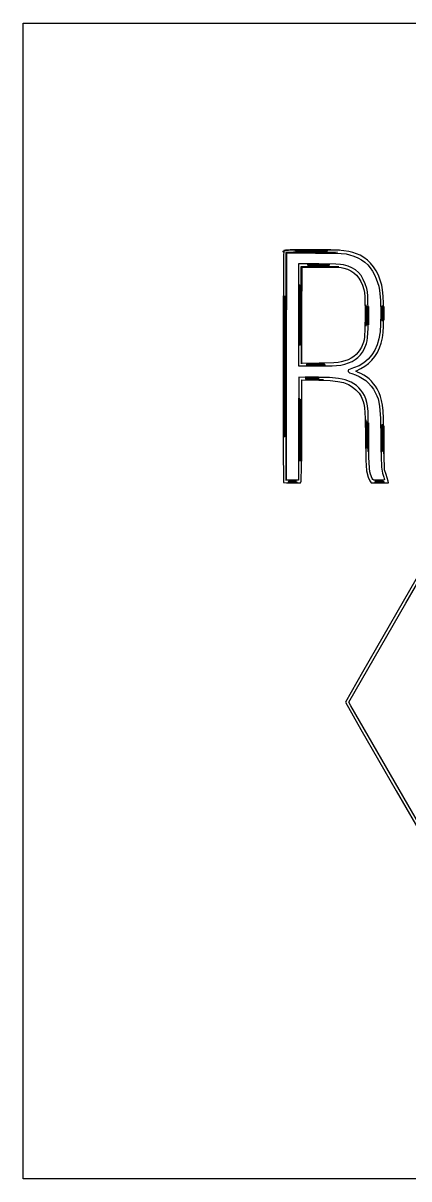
# Model space of a CAD drawing. Extents: x 0 to 635, y 0 to 635.
# Drawn here: x 0 to 212, y 0 to 635 of the extents above; entities that cross this region are included whole.
import ezdxf

# ---------------------------------------------------------------- set-up
doc = ezdxf.new("R2010")
doc.units = 0

msp = doc.modelspace()

# ---------------------------------------------------------------- linework, layer by layer
at = {"layer": 'Layer 1'}
for p, q in [((0, 317.5), (0, 635)), ((0, 635), (317.5, 635)), ((142.88593, 509.27974), (142.88594, 509.27979)), ((142.99913, 509.180161), (142.88593, 509.27974)), ((142.88594, 509.27979), (142.946672, 509.655657)), ((142.946672, 509.655657), (143.253332, 509.942366)), ((143.25624, 509.49933), (142.99913, 509.180161)), ((143.29871, 510.04592), (143.094983, 506.805543)), ((143.253332, 509.942366), (143.958298, 510.15047)), ((143.443343, 509.690099), (143.25624, 509.49933)), ((144.235008, 510.245104), (143.29871, 510.04592)), ((143.848524, 509.838713), (143.443343, 509.690099)), ((145.871715, 510.034891), (143.848524, 509.838713)), ((143.958298, 510.15047), (145.213951, 510.290521)), ((146.787172, 510.375841), (144.235008, 510.245104)), ((144.237, 509.151), (148.565681, 509.313593)), ((145.265548, 509.060567), (144.237, 509.151)), ((144.237, 509.151), (144.237, 509.151)), ((144.461, 446.264), (144.462, 508.882)), ((144.462, 508.882), (158.0439, 508.888)), ((144.6403, 508.6968), (144.5497, 446.1711)), ((144.639, 446.287), (144.639, 508.751)), ((144.639, 508.751), (160.6022, 508.62206)), ((158.1331, 508.7954), (144.6403, 508.6968)), ((145.213951, 510.290521), (149.98684, 510.408675)), ((148.264836, 509.012988), (145.265548, 509.060567)), ((158.67954, 510.20095), (145.871715, 510.034891)), ((158.03641, 510.46925), (146.787172, 510.375841)), ((158.3264, 509.0585), (148.264836, 509.012988)), ((148.565681, 509.313593), (158.5953, 509.32719)), ((149.606595, 509.987901), (151.253, 510.028)), ((149.714729, 509.970371), (149.606595, 509.987901)), ((149.606595, 509.634831), (151.253, 509.67493)), ((149.714729, 509.617301), (149.606595, 509.634831)), ((150.404686, 509.955083), (149.714729, 509.970371)), ((150.404686, 509.602012), (149.714729, 509.617301)), ((149.98684, 510.408675), (158.79104, 510.38125)), ((158.39675, 509.92478), (150.404686, 509.955083)), ((158.39675, 509.57171), (150.404686, 509.602012)), ((151.253, 510.028), (165.5405, 510.028)), ((151.253, 510.028), (151.253, 510.028)), ((151.253, 509.67493), (165.5405, 509.67493)), ((151.253, 509.67493), (151.253, 509.67493)), ((169.096049, 510.366348), (158.03641, 510.46925)), ((158.0439, 508.888), (171.6259, 508.894)), ((171.6259, 508.894), (158.1331, 508.7954)), ((172.6847, 509.23469), (158.3264, 509.0585)), ((166.388821, 509.95509), (158.39675, 509.92478)), ((166.388821, 509.60202), (158.39675, 509.57171)), ((158.5953, 509.32719), (172.6847, 509.23469)), ((173.74324, 510.28525), (158.67954, 510.20095)), ((158.79104, 510.38125), (173.74324, 510.28525)), ((160.6022, 508.62206), (174.65005, 508.400145)), ((165.5405, 510.028), (167.186911, 509.987909)), ((165.5405, 509.67493), (167.186911, 509.634839)), ((167.078778, 509.97038), (166.388821, 509.95509)), ((167.078778, 509.61731), (166.388821, 509.60202)), ((167.186911, 509.987909), (167.078778, 509.97038)), ((167.186911, 509.634839), (167.078778, 509.61731)), ((173.069753, 510.205251), (169.096049, 510.366348)), ((176.263757, 509.942198), (173.069753, 510.205251)), ((174.65005, 508.400145), (177.425225, 508.154035)), ((178.871343, 509.555541), (176.263757, 509.942198)), ((177.425225, 508.154035), (179.3319, 507.72361)), ((181.085792, 509.023636), (178.871343, 509.555541)), ((183.100387, 508.324838), (181.085792, 509.023636)), ((185.10841, 507.4375), (183.100387, 508.324838)), ((143.094983, 506.805543), (142.96475, 496.333338)), ((162.54248, 502.70271), (151.34178, 502.70871)), ((151.34178, 502.70871), (151.342, 474.662)), ((156.091708, 502.577776), (157.25029, 502.61984)), ((156.65333, 502.543316), (156.091708, 502.577776)), ((156.309067, 502.224679), (157.427, 502.267)), ((156.850981, 502.190035), (156.309067, 502.224679)), ((156.309657, 501.871914), (157.42759, 501.91424)), ((156.851571, 501.837266), (156.309657, 501.871914)), ((162.27738, 502.51147), (156.65333, 502.543316)), ((162.2777, 502.15804), (156.850981, 502.190035)), ((162.27829, 501.80527), (156.851571, 501.837266)), ((157.25026, 502.61984), (167.30446, 502.61984)), ((157.25029, 502.61984), (157.25026, 502.61984)), ((157.427, 502.267), (167.12839, 502.267)), ((157.427, 502.267), (157.427, 502.267)), ((157.42759, 501.91424), (167.12898, 501.91424)), ((157.42759, 501.91424), (157.42759, 501.91424)), ((167.901429, 502.543305), (162.27738, 502.51147)), ((167.70441, 502.190057), (162.2777, 502.15804)), ((167.705, 501.837292), (162.27829, 501.80527)), ((171.772078, 502.586989), (162.54248, 502.70271)), ((167.12839, 502.267), (168.246323, 502.224705)), ((167.12898, 501.91424), (168.246913, 501.871943)), ((167.30446, 502.61984), (168.463048, 502.577763)), ((168.246323, 502.224705), (167.70441, 502.190057)), ((168.246913, 501.871943), (167.705, 501.837292)), ((168.463048, 502.577763), (167.901429, 502.543305)), ((174.407796, 502.431955), (171.772078, 502.586989)), ((176.09378, 502.19838), (174.407796, 502.431955)), ((178.501524, 501.540152), (176.09378, 502.19838)), ((179.3319, 507.72361), (181.755084, 506.944931)), ((181.755084, 506.944931), (183.94985, 506.015679)), ((183.94985, 506.015679), (185.929879, 504.924853)), ((187.20227, 506.256735), (185.10841, 507.4375)), ((185.929879, 504.924853), (187.708853, 503.661454)), ((189.147177, 504.794019), (187.20227, 506.256735)), ((187.708853, 503.661454), (189.300451, 502.21448)), ((190.931157, 503.065856), (189.147177, 504.794019)), ((189.300451, 502.21448), (190.718354, 500.572931)), ((192.542237, 501.088751), (190.931157, 503.065856)), ((142.96475, 496.333338), (142.87538, 446.25192)), ((152.83854, 474.5744), (152.75264, 501.2973)), ((152.75264, 501.2973), (163.07134, 501.2147)), ((153.10984, 500.9337), (153.01714, 474.3926)), ((153.10585, 474.44237), (153.106, 500.944)), ((153.106, 500.944), (163.615, 500.944)), ((163.24994, 501.0329), (153.10984, 500.9337)), ((156.526358, 501.518176), (157.60364, 501.56074)), ((157.048566, 501.483327), (156.526358, 501.518176)), ((162.27795, 501.45114), (157.048566, 501.483327)), ((157.60364, 501.56074), (166.95225, 501.56074)), ((157.60364, 501.56074), (157.60364, 501.56074)), ((167.507325, 501.483327), (162.27795, 501.45114)), ((163.07134, 501.2147), (173.39004, 501.1321)), ((173.39004, 501.1321), (163.24994, 501.0329)), ((163.615, 500.944), (172.356745, 500.834438)), ((166.95225, 501.56074), (168.029532, 501.518176)), ((168.029532, 501.518176), (167.507325, 501.483327)), ((172.356745, 500.834438), (174.673514, 500.672743)), ((174.673514, 500.672743), (176.1445, 500.41778)), ((176.1445, 500.41778), (178.203219, 499.751811)), ((178.203219, 499.751811), (180.047517, 498.876522)), ((180.645152, 500.633931), (178.501524, 501.540152)), ((180.047517, 498.876522), (181.687956, 497.780623)), ((182.539623, 499.464328), (180.645152, 500.633931)), ((181.687956, 497.780623), (183.135096, 496.452821)), ((184.199896, 498.01595), (182.539623, 499.464328)), ((183.135096, 496.452821), (184.3995, 494.881827)), ((185.64093, 496.273407), (184.199896, 498.01595)), ((186.877683, 494.221309), (185.64093, 496.273407)), ((190.718354, 500.572931), (191.976244, 498.725808)), ((191.976244, 498.725808), (193.0878, 496.66211)), ((193.968446, 498.879208), (192.542237, 501.088751)), ((193.0878, 496.66211), (194.016202, 494.58348)), ((195.197809, 496.453733), (193.968446, 498.879208)), ((196.218355, 493.828828), (195.197809, 496.453733)), ((151.509, 474.663), (151.537411, 489.824175)), ((151.537411, 489.824175), (151.551733, 491.119008)), ((151.551733, 491.119008), (151.559704, 491.354129)), ((151.559704, 491.354129), (151.568151, 491.305181)), ((151.568151, 491.305181), (151.6057, 488.1306)), ((151.862, 474.486), (151.8904, 489.582125)), ((151.8904, 489.582125), (151.904725, 490.885387)), ((151.904725, 490.885387), (151.912698, 491.128352)), ((151.912698, 491.128352), (151.921147, 491.08965)), ((151.921147, 491.08965), (151.9587, 487.9798)), ((152.215, 474.663), (152.243461, 489.626888)), ((152.243461, 489.626888), (152.257801, 490.904687)), ((152.257801, 490.904687), (152.265781, 491.13663)), ((152.265781, 491.13663), (152.274235, 491.088183)), ((152.274235, 491.088183), (152.3118, 487.9542)), ((152.568, 474.486), (152.59645, 489.3848)), ((152.59645, 489.3848), (152.610793, 490.671021)), ((152.610793, 490.671021), (152.618775, 490.910808)), ((152.618775, 490.910808), (152.627231, 490.872609)), ((152.627231, 490.872609), (152.6648, 487.8034)), ((184.3995, 494.881827), (185.491727, 493.05635)), ((185.491727, 493.05635), (186.42234, 490.965097)), ((186.42234, 490.965097), (187.2019, 488.59678)), ((187.925113, 491.844263), (186.877683, 494.221309)), ((188.79818, 489.12688), (187.925113, 491.844263)), ((189.22185, 487.286296), (188.79818, 489.12688)), ((194.016202, 494.58348), (194.768878, 492.543559)), ((194.768878, 492.543559), (195.361898, 490.442678)), ((195.361898, 490.442678), (195.811338, 488.181165)), ((197.01811, 491.021), (196.218355, 493.828828)), ((197.47666, 488.383358), (197.01811, 491.021)), ((143.075025, 481.5315), (143.088654, 484.546707)), ((143.088654, 484.546707), (143.09624, 485.102453)), ((143.09624, 485.102453), (143.104278, 485.002244)), ((143.104278, 485.002244), (143.14, 477.7211)), ((143.427025, 481.488325), (143.440654, 484.529244)), ((143.440654, 484.529244), (143.44824, 485.096147)), ((143.44824, 485.096147), (143.456278, 485.005822)), ((143.456278, 485.005822), (143.492, 477.7494)), ((143.780029, 481.5315), (143.793657, 484.546707)), ((143.793657, 484.546707), (143.801242, 485.102453)), ((143.801242, 485.102453), (143.80928, 485.002244)), ((143.80928, 485.002244), (143.845, 477.7211)), ((144.133025, 481.290963), (144.146654, 484.314853)), ((144.146654, 484.314853), (144.15424, 484.878583)), ((144.15424, 484.878583), (144.162278, 484.788767)), ((144.162278, 484.788767), (144.198, 477.573)), ((151.6057, 488.1306), (151.60565, 460.9667)), ((151.9587, 487.9798), (151.9587, 460.9923)), ((152.3118, 487.9542), (152.31175, 461.1431)), ((152.6648, 487.8034), (152.6648, 461.1687)), ((187.2019, 488.59678), (187.54207, 487.006826)), ((187.54207, 487.006826), (187.738079, 484.703912)), ((187.738079, 484.703912), (187.85125, 474.66208)), ((189.456526, 484.994905), (189.22185, 487.286296)), ((189.59399, 474.83938), (189.456526, 484.994905)), ((195.811338, 488.181165), (196.343764, 482.777568)), ((196.343764, 482.777568), (196.49474, 475.53541)), ((197.822181, 484.975725), (197.47666, 488.383358)), ((198.162521, 476.834884), (197.822181, 484.975725)), ((143.048, 446.44), (143.075025, 481.5315)), ((143.14, 477.7211), (143.13999, 414.9267)), ((143.4, 446.264), (143.427025, 481.488325)), ((143.492, 477.7494), (143.492, 414.7786)), ((143.753, 446.44), (143.780029, 481.5315)), ((143.845, 477.7211), (143.84499, 414.9267)), ((144.106, 446.264), (144.133025, 481.290963)), ((144.198, 477.573), (144.198, 414.9549)), ((188.18478, 474.31015), (188.216684, 479.670299)), ((188.216684, 479.670299), (188.25141, 480.23711)), ((188.25141, 480.23711), (188.29388, 479.18194)), ((188.29388, 479.18194), (188.29423, 469.65694)), ((188.5344, 474.30977), (188.567588, 478.816724)), ((188.567588, 478.816724), (188.603264, 479.23559)), ((188.603264, 479.23559), (188.64675, 478.25862)), ((188.64675, 478.25862), (188.6464, 470.14473)), ((188.8895, 474.30938), (188.92243, 479.013575)), ((188.92243, 479.013575), (188.957855, 479.452042)), ((188.957855, 479.452042), (189.00105, 478.43429)), ((189.00105, 478.43429), (189.0007, 469.96762)), ((189.2422, 474.30985), (189.275135, 479.014045)), ((189.275135, 479.014045), (189.310561, 479.452512)), ((189.310561, 479.452512), (189.35376, 478.43476)), ((189.35376, 478.43476), (189.3534, 469.96809)), ((189.593, 474.31), (189.626187, 478.816954)), ((189.626187, 478.816954), (189.661864, 479.23582)), ((189.661864, 479.23582), (189.70535, 478.25885)), ((189.70535, 478.25885), (189.705, 470.14496)), ((196.64326, 475.54494), (196.677462, 479.195645)), ((196.677462, 479.195645), (196.714481, 479.560206)), ((196.714481, 479.560206), (196.75968, 478.80814)), ((196.75968, 478.80814), (196.75968, 472.28175)), ((196.99656, 475.54434), (197.030761, 479.195045)), ((197.030761, 479.195045), (197.067777, 479.559606)), ((197.067777, 479.559606), (197.11297, 478.80754)), ((197.11297, 478.80754), (197.11297, 472.28115)), ((197.35099, 475.54494), (197.384869, 479.39298)), ((197.384869, 479.39298), (197.42154, 479.777246)), ((197.42154, 479.777246), (197.46632, 478.98453)), ((197.46632, 478.98453), (197.46632, 472.10536)), ((197.70214, 475.54434), (197.736341, 479.195045)), ((197.736341, 479.195045), (197.773357, 479.559606)), ((197.773357, 479.559606), (197.81855, 478.80754)), ((197.81855, 478.80754), (197.81855, 472.28115)), ((198.015888, 468.567275), (198.162521, 476.834884)), ((198.05354, 475.54453), (198.088075, 478.997896)), ((198.088075, 478.997896), (198.125461, 479.342751)), ((198.125461, 479.342751), (198.17112, 478.63134)), ((198.17112, 478.63134), (198.17112, 472.45773)), ((151.342, 474.662), (151.342, 446.617)), ((151.50905, 474.663), (151.509, 474.663)), ((151.537363, 459.434609), (151.50905, 474.663)), ((151.8904, 459.389926), (151.862, 474.4861)), ((151.862, 474.4861), (151.862, 474.486)), ((152.21505, 474.663), (152.215, 474.663)), ((152.243413, 459.63193), (152.21505, 474.663)), ((152.59645, 459.587266), (152.568, 474.4861)), ((152.568, 474.4861), (152.568, 474.486)), ((152.92444, 447.8515), (152.83854, 474.5744)), ((153.01714, 474.3926), (152.92444, 447.8515)), ((153.10583, 447.94046), (153.10585, 474.44237)), ((187.85125, 474.66208), (187.805277, 467.121657)), ((188.217076, 469.014205), (188.18478, 474.31015)), ((188.18478, 474.31015), (188.18478, 474.31015)), ((188.5345, 474.30977), (188.5344, 474.30977)), ((188.567181, 469.739309), (188.5345, 474.30977)), ((188.6464, 470.14473), (188.602809, 469.251701)), ((188.921989, 469.54149), (188.8895, 474.30938)), ((188.8895, 474.30938), (188.8895, 474.30938)), ((189.0007, 469.96762), (188.95739, 469.034069)), ((189.24227, 474.30985), (189.2422, 474.30985)), ((189.274761, 469.54196), (189.24227, 474.30985)), ((189.3534, 469.96809), (189.310143, 469.034539)), ((189.540707, 467.14793), (189.59399, 474.83938)), ((189.5931, 474.31), (189.593, 474.31)), ((189.625785, 469.739539), (189.5931, 474.31)), ((189.705, 470.14496), (189.66141, 469.251931)), ((196.49474, 475.53541), (196.390543, 469.543196)), ((196.67747, 471.894244), (196.64326, 475.54494)), ((196.64326, 475.54494), (196.64326, 475.54494)), ((196.714489, 471.529684), (196.67747, 471.894244)), ((196.75968, 472.28175), (196.714489, 471.529684)), ((197.030765, 471.893644), (196.99656, 475.54434)), ((196.99656, 475.54434), (196.99656, 475.54434)), ((197.067781, 471.529084), (197.030765, 471.893644)), ((197.11297, 472.28115), (197.067781, 471.529084)), ((197.38488, 471.696909), (197.35099, 475.54494)), ((197.35099, 475.54494), (197.35099, 475.54494)), ((197.421553, 471.312644), (197.38488, 471.696909)), ((197.46632, 472.10536), (197.421553, 471.312644)), ((197.736345, 471.893644), (197.70214, 475.54434)), ((197.70214, 475.54434), (197.70214, 475.54434)), ((197.773361, 471.529084), (197.736345, 471.893644)), ((197.81855, 472.28115), (197.773361, 471.529084)), ((198.088067, 472.091173), (198.05354, 475.54453)), ((198.05354, 475.54453), (198.05354, 475.54453)), ((198.125453, 471.746319), (198.088067, 472.091173)), ((198.17112, 472.45773), (198.125453, 471.746319)), ((187.805277, 467.121657), (187.56002, 462.560692)), ((188.251843, 468.516895), (188.217076, 469.014205)), ((188.29423, 469.65694), (188.251843, 468.516895)), ((188.602809, 469.251701), (188.567181, 469.739309)), ((188.95739, 469.034069), (188.921989, 469.54149)), ((189.246104, 462.238424), (189.540707, 467.14793)), ((189.310143, 469.034539), (189.274761, 469.54196)), ((189.66141, 469.251931), (189.625785, 469.739539)), ((196.13687, 465.30491), (195.503543, 461.622809)), ((196.390543, 469.543196), (196.13687, 465.30491)), ((197.35904, 462.1417), (197.752693, 465.001184)), ((197.752693, 465.001184), (198.015888, 468.567275)), ((151.55168, 458.105896), (151.537363, 459.434609)), ((151.559651, 457.851919), (151.55168, 458.105896)), ((151.568098, 457.88089), (151.559651, 457.851919)), ((151.60565, 460.9667), (151.568098, 457.88089)), ((151.904725, 458.086668), (151.8904, 459.389926)), ((151.912698, 457.843707), (151.904725, 458.086668)), ((151.921147, 457.882415), (151.912698, 457.843707)), ((151.9587, 460.9923), (151.921147, 457.882415)), ((152.257748, 458.320257), (152.243413, 459.63193)), ((152.265728, 458.069458), (152.257748, 458.320257)), ((152.274183, 458.097926), (152.265728, 458.069458)), ((152.31175, 461.1431), (152.274183, 458.097926)), ((152.610793, 458.301046), (152.59645, 459.587266)), ((152.618775, 458.061261), (152.610793, 458.301046)), ((152.627231, 458.099464), (152.618775, 458.061261)), ((152.6648, 461.1687), (152.627231, 458.099464)), ((186.96347, 459.623347), (185.86362, 456.95378)), ((187.315157, 460.973808), (186.96347, 459.623347)), ((187.56002, 462.560692), (187.315157, 460.973808)), ((187.3647, 455.95048), (188.568121, 458.907171)), ((188.568121, 458.907171), (188.963913, 460.450746)), ((188.963913, 460.450746), (189.246104, 462.238424)), ((194.533169, 458.289451), (193.22453, 455.303178)), ((195.503543, 461.622809), (194.533169, 458.289451)), ((195.745774, 456.511577), (196.666523, 459.210276)), ((196.666523, 459.210276), (197.35904, 462.1417)), ((180.152046, 450.881303), (178.518645, 450.073319)), ((181.623411, 451.826), (180.152046, 450.881303)), ((182.931496, 452.906503), (181.623411, 451.826)), ((182.418269, 450.160649), (183.939369, 451.351045)), ((184.075056, 454.121906), (182.931496, 452.906503)), ((183.939369, 451.351045), (185.272145, 452.71373)), ((185.052846, 455.4713), (184.075056, 454.121906)), ((185.86362, 456.95378), (185.052846, 455.4713)), ((185.272145, 452.71373), (186.41459, 454.247332)), ((186.41459, 454.247332), (187.3647, 455.95048)), ((191.576405, 452.662335), (189.587576, 450.365264)), ((193.22453, 455.303178), (191.576405, 452.662335)), ((191.624284, 449.826239), (193.22364, 451.818118)), ((193.22364, 451.818118), (194.597808, 454.047044)), ((194.597808, 454.047044), (195.745774, 456.511577)), ((142.87538, 446.25192), (142.944465, 401.427295)), ((143.075015, 411.280307), (143.04799, 446.4401)), ((143.04799, 446.4401), (143.048, 446.44)), ((143.427025, 411.039698), (143.4, 446.264)), ((143.4, 446.264), (143.4, 446.264)), ((143.780015, 411.280307), (143.75299, 446.4401)), ((143.75299, 446.4401), (143.753, 446.44)), ((144.106, 446.2639), (144.106, 446.264)), ((144.133025, 411.236938), (144.106, 446.2639)), ((144.4591, 383.6454), (144.4601, 446.2635)), ((144.5497, 446.1711), (144.4591, 383.6454)), ((144.4601, 446.2635), (144.461, 446.264)), ((144.639, 383.822), (144.639, 446.287)), ((151.342, 446.617), (161.35, 446.617)), ((162.71902, 448.12856), (153.10583, 447.94046)), ((155.76525, 447.542974), (156.74222, 447.58646)), ((156.184116, 447.507297), (155.76525, 447.542974)), ((155.765673, 446.836462), (156.721, 446.87983)), ((156.228761, 446.800937), (155.765673, 446.836462)), ((155.766673, 447.189236), (156.722, 447.23261)), ((156.229761, 447.153709), (155.766673, 447.189236)), ((155.849267, 447.894416), (156.70178, 447.93831)), ((156.317058, 447.858525), (155.849267, 447.894416)), ((160.69107, 447.47411), (156.184116, 447.507297)), ((160.86614, 446.76811), (156.228761, 446.800937)), ((160.86714, 447.12088), (156.229761, 447.153709)), ((160.69008, 447.8256), (156.317058, 447.858525)), ((156.70178, 447.93845), (164.46289, 447.9388)), ((156.70178, 447.93831), (156.70178, 447.93845)), ((156.721, 446.87983), (165.01128, 446.87983)), ((156.721, 446.87983), (156.721, 446.87983)), ((156.722, 447.23261), (165.01228, 447.23261)), ((156.722, 447.23261), (156.722, 447.23261)), ((156.74222, 447.58646), (156.74222, 447.58636)), ((156.74222, 447.58636), (164.85611, 447.58601)), ((164.999799, 447.859048), (160.69008, 447.8256)), ((165.261531, 447.506791), (160.69107, 447.47411)), ((165.503511, 446.800907), (160.86614, 446.76811)), ((165.504511, 447.153683), (160.86714, 447.12088)), ((161.35, 446.617), (169.801549, 446.737492)), ((170.670289, 448.401519), (162.71902, 448.12856)), ((164.46289, 447.9388), (165.39907, 447.894993)), ((164.85611, 447.58601), (165.749139, 447.542419)), ((165.39907, 447.894993), (164.999799, 447.859048)), ((165.01128, 446.87983), (165.966602, 446.836428)), ((165.01228, 447.23261), (165.967602, 447.189207)), ((165.749139, 447.542419), (165.261531, 447.506791)), ((165.966602, 446.836428), (165.503511, 446.800907)), ((165.967602, 447.189207), (165.504511, 447.153683)), ((169.801549, 446.737492), (174.491, 447.14924)), ((173.118853, 448.606625), (170.670289, 448.401519)), ((174.77072, 448.87112), (173.118853, 448.606625)), ((174.4907, 447.14938), (176.745058, 447.636907)), ((174.491, 447.14924), (174.4907, 447.14938)), ((176.724455, 449.402956), (174.77072, 448.87112)), ((178.518645, 450.073319), (176.724455, 449.402956)), ((176.745058, 447.636907), (178.819109, 448.302208)), ((181.56467, 445.52011), (178.806645, 444.441731)), ((178.819109, 448.302208), (180.710847, 449.143913)), ((180.710847, 449.143913), (182.418269, 450.160649)), ((184.582928, 446.795808), (181.56467, 445.52011)), ((182.75121, 443.77703), (185.48524, 445.2873)), ((187.256823, 448.410307), (184.582928, 446.795808)), ((185.48524, 445.2873), (187.754069, 446.559389)), ((189.587576, 450.365264), (187.256823, 448.410307)), ((187.754069, 446.559389), (189.800756, 448.072849)), ((189.800756, 448.072849), (191.624284, 449.826239)), ((151.51835, 440.44335), (151.42805, 412.13295)), ((161.21973, 440.38065), (151.51835, 440.44335)), ((153.10585, 411.57937), (153.106, 438.938)), ((153.106, 438.938), (162.36641, 438.75518)), ((154.949243, 440.483528), (155.6813, 440.52933)), ((155.250693, 440.445888), (154.949243, 440.483528)), ((154.952989, 440.130991), (155.6644, 440.17665)), ((155.297844, 440.093605), (154.952989, 440.130991)), ((154.952989, 439.777821), (155.6644, 439.82348)), ((155.297844, 439.740435), (154.952989, 439.777821)), ((155.16864, 439.42473), (155.8394, 439.47087)), ((155.493789, 439.386939), (155.16864, 439.42473)), ((158.57439, 440.41076), (155.250693, 440.445888)), ((158.75121, 440.05907), (155.297844, 440.093605)), ((158.75121, 439.7059), (155.297844, 439.740435)), ((158.74982, 439.35202), (155.493789, 439.386939)), ((155.496487, 439.074972), (156.349, 439.11887)), ((155.964278, 439.03908), (155.496487, 439.074972)), ((155.6644, 440.17665), (161.83802, 440.17665)), ((155.6644, 440.17665), (155.6644, 440.17665)), ((155.6644, 439.82348), (161.83802, 439.82348)), ((155.6644, 439.82348), (155.6644, 439.82348)), ((155.6813, 440.52933), (155.6813, 440.52929)), ((155.6813, 440.52929), (161.67852, 440.52859)), ((155.8394, 439.47087), (161.66024, 439.47087)), ((155.8394, 439.47087), (155.8394, 439.47087)), ((160.3373, 439.00615), (155.964278, 439.03908)), ((156.349, 439.119), (164.11011, 439.11936)), ((156.349, 439.11887), (156.349, 439.119)), ((161.960081, 440.445071), (158.57439, 440.41076)), ((162.005851, 439.38692), (158.74982, 439.35202)), ((162.204576, 440.093598), (158.75121, 440.05907)), ((162.204576, 439.740428), (158.75121, 439.7059)), ((164.647022, 439.039606), (160.3373, 439.00615)), ((168.275512, 440.227951), (161.21973, 440.38065)), ((161.66024, 439.47087), (162.331, 439.424709)), ((161.67852, 440.52859), (162.328635, 440.482615)), ((161.83802, 440.17665), (162.549431, 440.130983)), ((161.83802, 439.82348), (162.549431, 439.777813)), ((162.328635, 440.482615), (161.960081, 440.445071)), ((162.331, 439.424709), (162.005851, 439.38692)), ((162.549431, 440.130983), (162.204576, 440.093598)), ((162.549431, 439.777813), (162.204576, 439.740428)), ((162.36641, 438.75518), (168.668096, 438.55833)), ((164.11011, 439.11936), (165.046294, 439.075553)), ((165.046294, 439.075553), (164.647022, 439.039606)), ((173.280642, 439.80787), (168.275512, 440.227951)), ((168.668096, 438.55833), (172.915523, 438.185195)), ((172.915523, 438.185195), (175.982468, 437.510612)), ((175.248712, 439.464931), (173.280642, 439.80787)), ((176.985517, 439.015991), (175.248712, 439.464931)), ((180.14053, 437.7479), (176.985517, 439.015991)), ((178.806645, 444.441731), (178.540993, 444.060005)), ((178.540993, 444.060005), (178.6528, 443.53451)), ((178.6528, 443.53451), (178.858259, 443.215075)), ((178.858259, 443.215075), (179.262981, 442.919994)), ((179.262981, 442.919994), (180.66172, 442.40765)), ((180.66172, 442.40765), (182.665795, 441.766832)), ((182.665795, 441.766832), (184.609572, 440.897356)), ((184.06212, 443.11702), (182.75121, 443.77703)), ((185.596491, 442.473359), (184.06212, 443.11702)), ((184.609572, 440.897356), (186.464925, 439.821826)), ((187.122784, 441.637119), (185.596491, 442.473359)), ((186.464925, 439.821826), (188.203733, 438.562844)), ((188.611583, 440.634036), (187.122784, 441.637119)), ((188.203733, 438.562844), (189.797869, 437.143012)), ((190.033472, 439.489846), (188.611583, 440.634036)), ((191.359037, 438.230287), (190.033472, 439.489846)), ((192.55886, 436.881093), (191.359037, 438.230287)), ((175.982468, 437.510612), (178.74271, 436.40942)), ((178.74271, 436.40942), (180.855931, 435.170482)), ((181.741306, 436.858969), (180.14053, 437.7479)), ((180.855931, 435.170482), (182.858906, 433.543515)), ((183.17903, 435.844493), (181.741306, 436.858969)), ((182.858906, 433.543515), (184.557384, 431.710118)), ((184.461431, 434.694502), (183.17903, 435.844493)), ((185.596241, 433.399027), (184.461431, 434.694502)), ((186.59119, 431.948099), (185.596241, 433.399027)), ((187.454007, 430.331748), (186.59119, 431.948099)), ((189.797869, 437.143012), (191.219212, 435.584934)), ((191.219212, 435.584934), (192.439637, 433.911213)), ((192.439637, 433.911213), (193.43102, 432.14445)), ((193.603526, 435.468002), (192.55886, 436.881093)), ((193.43102, 432.14445), (194.305719, 430.251634)), ((194.46362, 434.01675), (193.603526, 435.468002)), ((195.520989, 431.869213), (194.46362, 434.01675)), ((196.34366, 429.834389), (195.520989, 431.869213)), ((151.51, 411.692), (151.538325, 427.380125)), ((151.538325, 427.380125), (151.552607, 428.734484)), ((151.552607, 428.734484), (151.560556, 428.986971)), ((151.560556, 428.986971), (151.568978, 428.946744)), ((151.568978, 428.946744), (151.6064, 425.7149)), ((151.6064, 425.7149), (151.6064, 397.6691)), ((151.862, 411.515), (151.890386, 427.07085)), ((151.890386, 427.07085), (151.904684, 428.39974)), ((151.904684, 428.39974), (151.912639, 428.641205)), ((151.912639, 428.641205), (151.921067, 428.591234)), ((151.921067, 428.591234), (151.9585, 425.3353)), ((152.215, 411.339), (152.243337, 426.8298)), ((152.243337, 426.8298), (152.257632, 428.167119)), ((152.257632, 428.167119), (152.265589, 428.416427)), ((152.265589, 428.416427), (152.27402, 428.376703)), ((152.27402, 428.376703), (152.3115, 425.1855)), ((152.568, 411.339), (152.596338, 426.8298)), ((152.596338, 426.8298), (152.610632, 428.167119)), ((152.610632, 428.167119), (152.618589, 428.416427)), ((152.618589, 428.416427), (152.62702, 428.376703)), ((152.62702, 428.376703), (152.6645, 425.1855)), ((152.921, 411.339), (152.949338, 426.8298)), ((152.949338, 426.8298), (152.963632, 428.167119)), ((152.963632, 428.167119), (152.971589, 428.416427)), ((152.971589, 428.416427), (152.98002, 428.376703)), ((152.98002, 428.376703), (153.0175, 425.1855)), ((184.557384, 431.710118), (185.75711, 429.85189)), ((185.75711, 429.85189), (186.901963, 427.192262)), ((186.901963, 427.192262), (187.267473, 425.746282)), ((187.267473, 425.746282), (187.529126, 423.887091)), ((188.192424, 428.540005), (187.454007, 430.331748)), ((188.81417, 426.5629), (188.192424, 428.540005)), ((189.222962, 424.642328), (188.81417, 426.5629)), ((194.305719, 430.251634), (194.977862, 428.507808)), ((194.977862, 428.507808), (195.478576, 426.655461)), ((195.478576, 426.655461), (195.838985, 424.437082)), ((196.965144, 427.663254), (196.34366, 429.834389)), ((197.418955, 425.106787), (196.965144, 427.663254)), ((151.9585, 425.3353), (151.95845, 397.4659)), ((152.3115, 425.1855), (152.3115, 397.4924)), ((152.6645, 425.1855), (152.6645, 397.4924)), ((153.0175, 425.1855), (153.0175, 397.4924)), ((187.529126, 423.887091), (187.843129, 417.92177)), ((189.47523, 421.6756), (189.222962, 424.642328)), ((189.79312, 406.9294), (189.47523, 421.6756)), ((195.838985, 424.437082), (196.26339, 417.872191)), ((197.738604, 421.915966), (197.418955, 425.106787)), ((197.957603, 417.841767), (197.738604, 421.915966)), ((143.13999, 414.9267), (143.104268, 407.735715)), ((143.492, 414.7786), (143.456278, 407.522187)), ((143.84499, 414.9267), (143.809268, 407.735715)), ((144.198, 414.9549), (144.162278, 407.739133)), ((187.843129, 417.92177), (188.0485, 407.28169)), ((188.189, 409.575), (188.219953, 416.383062)), ((188.219953, 416.383062), (188.235567, 416.970805)), ((188.235567, 416.970805), (188.253471, 417.062918)), ((188.253471, 417.062918), (188.29442, 415.66042)), ((188.29442, 415.66042), (188.29442, 403.48962)), ((188.542, 408.51675), (188.573081, 415.127473)), ((188.573081, 415.127473), (188.58876, 415.698177)), ((188.58876, 415.698177), (188.606737, 415.787619)), ((188.606737, 415.787619), (188.64785, 414.42577)), ((188.64785, 414.42577), (188.64785, 402.60767)), ((188.895, 408.86914), (188.926081, 415.479868)), ((188.926081, 415.479868), (188.94176, 416.050574)), ((188.94176, 416.050574), (188.959737, 416.140018)), ((188.959737, 416.140018), (189.00085, 414.77817)), ((189.00085, 414.77817), (189.00085, 402.96017)), ((189.248, 408.86953), (189.279081, 415.480258)), ((189.279081, 415.480258), (189.29476, 416.050964)), ((189.29476, 416.050964), (189.312737, 416.140408)), ((189.312737, 416.140408), (189.35385, 414.77856)), ((189.35385, 414.77856), (189.35385, 402.96056)), ((189.601, 407.458), (189.63174, 414.660732)), ((189.63174, 414.660732), (189.64724, 415.282546)), ((189.64724, 415.282546), (189.665007, 415.38)), ((189.665007, 415.38), (189.70562, 413.8962)), ((189.70562, 413.8962), (189.70562, 401.0198)), ((196.26339, 417.872191), (196.50008, 406.75305)), ((196.6565, 406.75307), (196.687453, 413.561127)), ((196.687453, 413.561127), (196.703067, 414.148868)), ((196.703067, 414.148868), (196.720971, 414.24098)), ((196.720971, 414.24098), (196.76192, 412.83848)), ((196.76192, 412.83848), (196.76192, 400.66768)), ((197.0084, 406.92886), (197.039555, 413.605707)), ((197.039555, 413.605707), (197.055214, 414.16852)), ((197.055214, 414.16852), (197.073155, 414.240485)), ((197.073155, 414.240485), (197.11415, 412.8153)), ((197.11415, 412.8153), (197.11392, 400.8209)), ((197.3614, 407.28205), (197.392555, 413.958906)), ((197.392555, 413.958906), (197.408214, 414.521719)), ((197.408214, 414.521719), (197.426155, 414.593685)), ((197.426155, 414.593685), (197.46715, 413.1685)), ((197.46715, 413.1685), (197.46692, 401.1741)), ((197.713, 407.28205), (197.744046, 413.826601)), ((197.744046, 413.826601), (197.777765, 414.512066)), ((197.777765, 414.512066), (197.81896, 413.21349)), ((197.81896, 413.21349), (197.8192, 401.57179)), ((198.2277, 406.04715), (197.957603, 417.841767)), ((198.0676, 406.0473), (198.098426, 413.052698)), ((198.098426, 413.052698), (198.113979, 413.657476)), ((198.113979, 413.657476), (198.131814, 413.752259)), ((198.131814, 413.752259), (198.17261, 412.30911)), ((143.088644, 408.230691), (143.075015, 411.280307)), ((143.09623, 407.655795), (143.088644, 408.230691)), ((143.104268, 407.735715), (143.09623, 407.655795)), ((143.440654, 407.998772), (143.427025, 411.039698)), ((143.44824, 407.431865), (143.440654, 407.998772)), ((143.456278, 407.522187), (143.44824, 407.431865)), ((143.793644, 408.230691), (143.780015, 411.280307)), ((143.80123, 407.655795), (143.793644, 408.230691)), ((143.809268, 407.735715), (143.80123, 407.655795)), ((144.146654, 408.213047), (144.133025, 411.236938)), ((144.15424, 407.649317), (144.146654, 408.213047)), ((144.162278, 407.739133), (144.15424, 407.649317)), ((151.42805, 412.13295), (151.33775, 383.82255)), ((151.538325, 396.003879), (151.51, 411.692)), ((151.51, 411.692), (151.51, 411.692)), ((151.86205, 411.5151), (151.862, 411.515)), ((151.8903, 395.891975), (151.86205, 411.5151)), ((152.215, 411.3389), (152.215, 411.339)), ((152.243337, 395.848122), (152.215, 411.3389)), ((152.568, 411.3389), (152.568, 411.339)), ((152.596338, 395.848122), (152.568, 411.3389)), ((152.921, 411.3389), (152.921, 411.339)), ((152.949338, 395.848122), (152.921, 411.3389)), ((153.013629, 391.311531), (153.10585, 411.57937)), ((188.0485, 407.28169), (188.338632, 394.908029)), ((188.21996, 402.766977), (188.189, 409.57504)), ((188.189, 409.57504), (188.189, 409.575)), ((188.542, 408.5167), (188.542, 408.51675)), ((188.5731, 401.905973), (188.542, 408.5167)), ((188.9261, 402.258467), (188.895, 408.86919)), ((188.895, 408.86919), (188.895, 408.86914)), ((189.2791, 402.258858), (189.248, 408.86958)), ((189.248, 408.86958), (189.248, 408.86953)), ((189.601, 407.45799), (189.601, 407.458)), ((189.631747, 400.255263), (189.601, 407.45799)), ((189.982156, 396.455129), (189.79312, 406.9294)), ((196.50008, 406.75305), (196.691347, 396.884811)), ((196.68746, 399.945038), (196.6565, 406.7531)), ((196.6565, 406.7531), (196.6565, 406.75307)), ((197.039286, 400.186963), (197.0084, 406.9289)), ((197.0084, 406.9289), (197.0084, 406.92886)), ((197.392286, 400.54017), (197.3614, 407.2821)), ((197.3614, 407.2821), (197.3614, 407.28205)), ((197.713, 407.28202), (197.713, 407.28205)), ((197.74429, 400.802455), (197.713, 407.28202)), ((198.17261, 412.30911), (198.17261, 399.78551)), ((142.944465, 401.427295), (143.11057, 382.64612)), ((188.235576, 402.179235), (188.21996, 402.766977)), ((188.253479, 402.087122), (188.235576, 402.179235)), ((188.29442, 403.48962), (188.253479, 402.087122)), ((188.588782, 401.335266), (188.5731, 401.905973)), ((188.606758, 401.245822), (188.588782, 401.335266)), ((188.64785, 402.60767), (188.606758, 401.245822)), ((188.941782, 401.687763), (188.9261, 402.258467)), ((188.959758, 401.598321), (188.941782, 401.687763)), ((189.00085, 402.96017), (188.959758, 401.598321)), ((189.294782, 401.688153), (189.2791, 402.258858)), ((189.312758, 401.598711), (189.294782, 401.688153)), ((189.35385, 402.96056), (189.312758, 401.598711)), ((189.647249, 399.633449), (189.631747, 400.255263)), ((189.70562, 401.0198), (189.665015, 399.535996)), ((196.76192, 400.66768), (196.720979, 399.265182)), ((197.072861, 399.481738), (197.039286, 400.186963)), ((197.11392, 400.8209), (197.072861, 399.481738)), ((197.425861, 399.834943), (197.392286, 400.54017)), ((197.46692, 401.1741), (197.425861, 399.834943)), ((197.760014, 400.256652), (197.74429, 400.802455)), ((197.778031, 400.187326), (197.760014, 400.256652)), ((197.8192, 401.57179), (197.778031, 400.187326)), ((198.09843, 399.041918), (198.0676, 406.04731)), ((198.0676, 406.04731), (198.0676, 406.0473)), ((198.4786, 389.64295), (198.2277, 406.04715)), ((151.552607, 394.649518), (151.538325, 396.003879)), ((151.560556, 394.397031), (151.552607, 394.649518)), ((151.568978, 394.437258), (151.560556, 394.397031)), ((151.6064, 397.6691), (151.568978, 394.437258)), ((151.904587, 394.529175), (151.8903, 395.891975)), ((151.912542, 394.268839), (151.904587, 394.529175)), ((151.920972, 394.298814), (151.912542, 394.268839)), ((151.95845, 397.4659), (151.920972, 394.298814)), ((152.257632, 394.510798), (152.243337, 395.848122)), ((152.265589, 394.261487), (152.257632, 394.510798)), ((152.27402, 394.301208), (152.265589, 394.261487)), ((152.3115, 397.4924), (152.27402, 394.301208)), ((152.610632, 394.510798), (152.596338, 395.848122)), ((152.618589, 394.261487), (152.610632, 394.510798)), ((152.62702, 394.301208), (152.618589, 394.261487)), ((152.6645, 397.4924), (152.62702, 394.301208)), ((152.963632, 394.510798), (152.949338, 395.848122)), ((152.971589, 394.261487), (152.963632, 394.510798)), ((152.98002, 394.301208), (152.971589, 394.261487)), ((153.0175, 397.4924), (152.98002, 394.301208)), ((188.338632, 394.908029), (188.65425, 388.93729)), ((189.665015, 399.535996), (189.647249, 399.633449)), ((190.27055, 390.41466), (189.982156, 396.455129)), ((196.703076, 399.357295), (196.68746, 399.945038)), ((196.691347, 396.884811), (196.944011, 391.076838)), ((196.720979, 399.265182), (196.703076, 399.357295)), ((198.113984, 398.437139), (198.09843, 399.041918)), ((198.131818, 398.342357), (198.113984, 398.437139)), ((198.17261, 399.78551), (198.131818, 398.342357)), ((152.7618, 383.31577), (153.013629, 391.311531)), ((188.65425, 388.93729), (189.573255, 385.57647)), ((190.498786, 388.528029), (190.27055, 390.41466)), ((190.807997, 387.114961), (190.498786, 388.528029)), ((196.944011, 391.076838), (197.373408, 387.79147)), ((197.373408, 387.79147), (198.09487, 385.49105)), ((199.45136, 386.99711), (198.4786, 389.64295)), ((143.11057, 382.64612), (144.60913, 382.480015)), ((144.60913, 382.480015), (147.8818, 382.41093)), ((147.988, 383.822), (144.639, 383.822)), ((145.448561, 382.624402), (145.976, 382.67327)), ((145.652592, 382.584191), (145.448561, 382.624402)), ((145.535151, 382.973688), (145.962, 383.024)), ((145.742062, 382.932489), (145.535151, 382.973688)), ((147.99065, 382.54639), (145.652592, 382.584191)), ((147.81408, 382.89443), (145.742062, 382.932489)), ((145.880643, 383.679097), (146.326, 383.72967)), ((146.045899, 383.637426), (145.880643, 383.679097)), ((145.880643, 383.326103), (146.326, 383.37667)), ((146.045899, 383.284435), (145.880643, 383.326103)), ((145.962, 383.024), (149.66616, 383.024)), ((145.962, 383.024), (145.962, 383.024)), ((145.976, 382.67327), (145.976, 382.673)), ((145.976, 382.673), (150.20933, 382.672)), ((147.98987, 383.59802), (146.045899, 383.637426)), ((147.98987, 383.24503), (146.045899, 383.284435)), ((146.326, 383.73), (149.85378, 383.728)), ((146.326, 383.72967), (146.326, 383.73)), ((146.326, 383.377), (149.85378, 383.375)), ((146.326, 383.37667), (146.326, 383.377)), ((149.886098, 382.932478), (147.81408, 382.89443)), ((147.8818, 382.41093), (152.417, 382.411)), ((151.33775, 383.82255), (147.988, 383.822)), ((149.992611, 383.635519), (147.98987, 383.59802)), ((149.992611, 383.28252), (147.98987, 383.24503)), ((150.388636, 382.582761), (147.99065, 382.54639)), ((149.66616, 383.024), (150.093009, 382.973675)), ((149.85378, 383.728), (150.221466, 383.677019)), ((149.85378, 383.375), (150.221466, 383.324019)), ((150.093009, 382.973675), (149.886098, 382.932478)), ((150.221466, 383.677019), (149.992611, 383.635519)), ((150.221466, 383.324019), (149.992611, 383.28252)), ((150.20933, 382.672), (150.657545, 382.62283)), ((150.657545, 382.62283), (150.388636, 382.582761)), ((152.417, 382.411), (152.7618, 383.31577)), ((189.573255, 385.57647), (190.49094, 383.55743)), ((190.49094, 383.55743), (191.19563, 382.4109)), ((191.74419, 384.863), (190.807997, 387.114961)), ((191.19563, 382.4109), (196.003, 382.411)), ((192.105905, 384.263986), (191.74419, 384.863)), ((192.616061, 383.954804), (192.105905, 384.263986)), ((193.616284, 383.839592), (192.616061, 383.954804)), ((193.079045, 382.624034), (193.5872, 382.67265)), ((193.325369, 382.584206), (193.079045, 382.624034)), ((193.159551, 383.679328), (193.5864, 383.72964)), ((193.366462, 383.638129), (193.159551, 383.679328)), ((193.295902, 382.975294), (193.7634, 383.02471)), ((193.522522, 382.934819), (193.295902, 382.975294)), ((195.79206, 382.5474), (193.325369, 382.584206)), ((195.43848, 383.60007), (193.366462, 383.638129)), ((193.512355, 383.326338), (193.9392, 383.37665)), ((193.719268, 383.285139), (193.512355, 383.326338)), ((195.79188, 382.89742), (193.522522, 382.934819)), ((193.5864, 383.72964), (197.29056, 383.72964)), ((193.5864, 383.72964), (193.5864, 383.72964)), ((193.5872, 382.67265), (197.99692, 382.67265)), ((193.5872, 382.67265), (193.5872, 382.67265)), ((195.4482, 383.82249), (193.616284, 383.839592)), ((195.79129, 383.24708), (193.719268, 383.285139)), ((193.7634, 383.02471), (197.82035, 383.02471)), ((193.7634, 383.02471), (193.7634, 383.02471)), ((193.9392, 383.37665), (197.64337, 383.37665)), ((193.9392, 383.37665), (193.9392, 383.37665)), ((197.510498, 383.638118), (195.43848, 383.60007)), ((198.61414, 383.99174), (195.4482, 383.82249)), ((197.863308, 383.285127), (195.79129, 383.24708)), ((198.061232, 382.934815), (195.79188, 382.89742)), ((198.258744, 382.584187), (195.79206, 382.5474)), ((196.003, 382.411), (200.811, 382.411)), ((197.29056, 383.72964), (197.717409, 383.679315)), ((197.717409, 383.679315), (197.510498, 383.638118)), ((197.64337, 383.37665), (198.070219, 383.326325)), ((197.82035, 383.02471), (198.28785, 382.97529)), ((198.070219, 383.326325), (197.863308, 383.285127)), ((197.99692, 382.67265), (198.505069, 382.624012)), ((198.28785, 382.97529), (198.061232, 382.934815)), ((198.09487, 385.49105), (198.61414, 383.99174)), ((198.505069, 382.624012), (198.258744, 382.584187)), ((200.61755, 383.38114), (199.45136, 386.99711)), ((200.811, 382.411), (200.61755, 383.38114)), ((240.2992, 372.08007), (208.6968, 317.28617)), ((210.20259, 316.27806), (241.52669, 370.59276)), ((0, 0), (0, 317.5)), ((178.87849, 261.96336), (210.20259, 316.27806)), ((208.6968, 317.28617), (186.377612, 278.421995)), ((186.377612, 278.421995), (177.0944, 261.92717)), ((177.0944, 261.92717), (185.602389, 246.907202)), ((180.015, 259.9497), (178.87849, 261.96336)), ((211.314, 205.709), (180.015, 259.9497)), ((185.602389, 246.907202), (204.985387, 213.130212)), ((204.985387, 213.130212), (239.5306, 153.36917)), ((241.47669, 153.48576), (211.314, 205.709)), ((317.5, 0), (0, 0))]:
    msp.add_line(p, q, dxfattribs=at)

doc.saveas('drawing.dxf')
